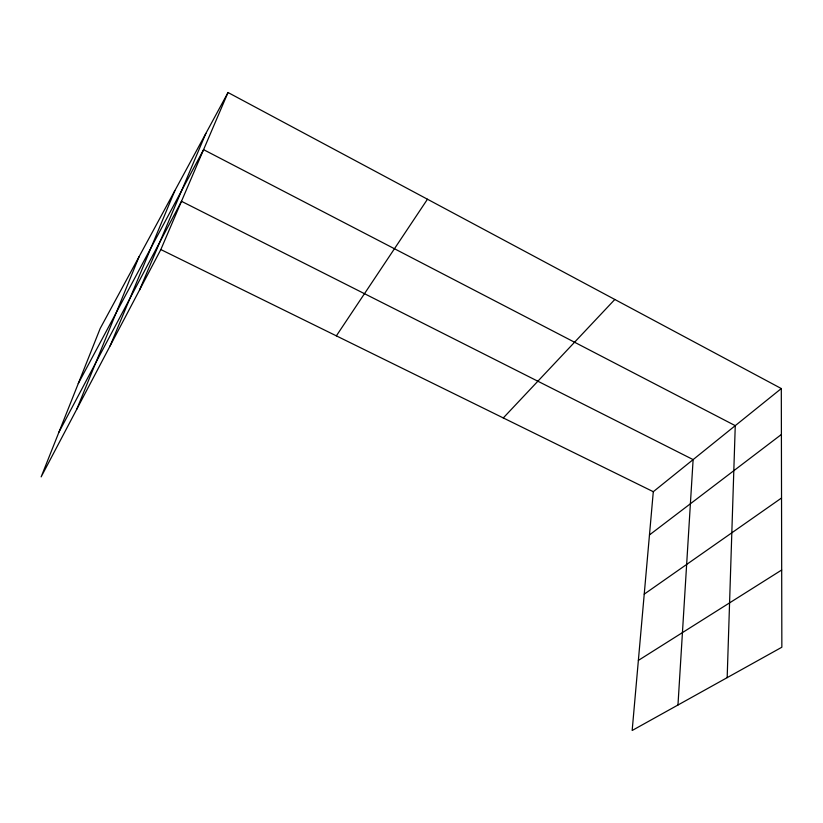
<?xml version="1.0" encoding="UTF-8"?>
<svg xmlns="http://www.w3.org/2000/svg" width="823" height="823" viewBox="0 0 823 823"><rect width="100%" height="100%" fill="white"/><g stroke="black" fill="none" stroke-linecap="round" stroke-linejoin="round"><path stroke-width="1.23" d="M727.172 677.638L735.258 425.656L203.579 149.652L78.267 383.559M677.967 705.013L693.12 459.604L181.482 201.296L58.896 432.26M781.305 388.549L653.297 491.701L632.167 730.485L781.85 647.228L781.305 388.549L228.022 92.515L100.18 328.48L41.15 476.877L160.835 249.554L228.022 92.515M76.806 409.154L139.118 256.611M110.107 345.907L174.826 190.71M139.54 290.005L205.863 133.419M336.36 335.856L427.466 199.228M503.285 417.94L614.822 299.469M649.47 534.929L781.397 434.472M644.234 594.144L781.531 498.008M638.37 660.406L781.685 570.01M160.835 249.554L653.297 491.701"/></g></svg>
